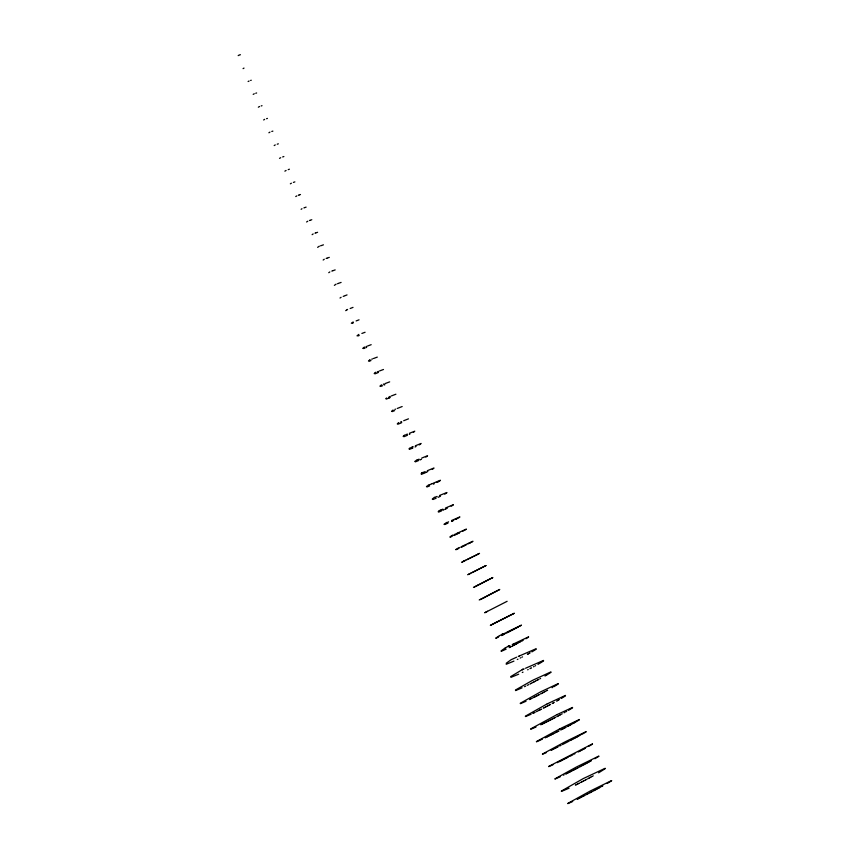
<?xml version="1.0" encoding="UTF-8"?>
<svg xmlns="http://www.w3.org/2000/svg" width="846" height="846" viewBox="0 0 846 846"><rect width="100%" height="100%" fill="white"/><g stroke="black" fill="none" stroke-linecap="round" stroke-linejoin="round"><path stroke-width="1.27" d="M432.264 499.098L433.078 498.326M397.26 423.909L397.853 423.37M403.13 436.388L404.113 435.5M379.896 386.178L380.573 385.586M414.773 461.525L415.566 460.816M408.967 448.94L409.496 448.465M426.437 486.662L427.272 485.921M385.691 398.752L386.601 397.969M438.154 511.767L438.894 511.121M605.313 768.591L598.587 772.842M404.6 435.055L403.542 436.007M561.3 791.084L583.254 778.584L605.176 768.274M374.175 373.594L375.053 372.843M410.405 447.64L409.453 448.507M421.974 472.861L421.192 473.549L421.604 473.2M398.762 422.556L398.18 423.074M391.561 411.283L393.041 410.003M362.701 348.436L364.446 347.019M443.991 524.372L444.964 523.579M368.465 360.988L369.342 360.269M381.483 384.803L380.943 385.268M501.001 650.955L505.104 648.004M439.55 510.561L438.609 511.365M506.194 663.285L511.1 659.721L516.642 657.194M375.825 372.187L375.169 372.748M510.751 676.567L523.008 669.207M357.012 335.83L358.831 334.403M370.072 359.666L369.48 360.153M515.394 690.061L532.346 680.448M525.292 716.224L547.002 703.967M328.745 272.698L329.834 271.915M520.227 703.29L540.531 691.912M323.172 260.029L324.251 259.246M449.839 537.009L451.341 535.92M530.654 728.924L556.763 714.733M351.323 323.278L352.306 322.569M543.555 660.969L539.283 663.634M536.131 649.263L531.891 651.885M334.36 285.366L336.116 284.129M565.477 695.867L561.31 698.468M611.669 780.763L607.164 783.491M317.631 247.36L319.354 246.154M550.958 672.369L546.897 674.918M567.761 803.425L590.159 791.073L611.552 780.572M554.987 778.817L576.401 767.026L598.799 756.081M598.809 756.356L594.875 758.735M312.121 234.659L313.168 233.94M495.714 638.127L499.288 635.832M558.275 684.002L553.94 686.677M572.583 707.838L568.491 710.344M353.173 321.956L352.422 322.485M536.364 741.582L559.449 729.041M306.59 221.99L307.775 221.197M340.018 298.025L341.097 297.306M548.642 766.444L592.464 743.877M522.32 669.63L522.86 669.302M579.425 719.798L575.005 722.41M592.496 744.12L588.932 746.235M301.123 209.29L301.969 208.74M345.686 310.662L346.765 309.953M542.402 754.072L564.515 742.122M238.181 55.625L239.016 55.096M455.687 549.636L456.882 548.864M528.57 637.154L525.958 638.73M586.067 731.885L582.852 733.789M347.579 309.425L347.029 309.784M268.891 132.769L269.927 132.124M274.189 145.565L275.246 144.909M295.74 196.547L296.809 195.891M258.337 107.209L259.542 106.49M263.645 119.963L264.639 119.36M290.347 183.815L291.394 183.201M446.667 493.038L444.689 494.149M253.197 94.371L254.276 93.769M453.096 505.136L451.182 506.194M507.97 646.481L508.869 645.974L505.326 647.867M243.077 68.621L244.008 68.092M279.518 158.361L280.692 157.705M433.66 468.504L432.253 469.287M440.132 480.708L438.503 481.628M427.093 456.343L425.792 457.073M521.295 625.331L519.56 626.304M459.611 517.297L458.162 518.101M420.599 444.139L419.267 444.89M284.869 171.146L286.075 170.48M546.516 675.129L545.86 675.51M413.948 432.052L413.377 432.369M545.786 675.542L544.983 676.007M552.724 687.364L552.1 687.713M559.449 699.536L558.413 700.118M461.535 562.294L463.619 561.141M538.574 664.025L537.95 664.374M466.061 529.448L465.057 529.987M558.339 700.16L557.556 700.604M566.672 711.359L565.985 711.74M574.92 722.463L574.275 722.822M557.482 700.636L556.583 701.133M582.069 734.222L581.445 734.571M574.191 722.865L572.975 723.531M523.23 640.253L522.553 640.623M530.167 652.848L529.543 653.186M564.991 712.3L564.092 712.787M591.291 760.734L590.709 761.062M248.111 81.523L249.084 81.015M580.314 735.195L579.499 735.639M590.614 761.104L589.567 761.675M593.236 775.835L592.697 776.12M602.838 785.892L602.215 786.23M522.246 640.792L521.559 641.173M529.448 653.239L528.718 653.63M572.372 723.859L571.272 724.462M602.098 786.304L601.432 786.664M501.868 634.511L502.862 634.109M547.605 690.199L546.95 690.558M554.246 702.413L553.675 702.73M585.453 748.15L584.861 748.477M589.461 761.738L588.657 762.172M591.978 776.512L590.836 777.136M472.639 541.525L471.983 541.874M535.634 665.643L535.074 665.95M540.626 678.407L539.949 678.767M546.802 690.632L546.114 691.002M553.517 702.815L552.956 703.111M571.187 724.504L570.616 724.811M578.833 735.999L578.209 736.337M584.766 748.52L584.142 748.858M588.499 762.257L587.833 762.616M600.438 787.203L599.592 787.658M479.227 599.983L492.086 593.332M502.059 634.405L502.725 634.183L502.101 634.468M520.057 641.977L520.66 641.649M528.655 653.672L528.084 653.979M552.808 703.195L552.227 703.512M562.22 713.802L561.67 714.098M570.532 724.863L569.961 725.17M578.125 736.38L577.48 736.729M584.057 748.9L583.37 749.27M587.695 762.69L586.944 763.092M590.688 777.22L590.085 777.537M599.476 787.721L598.619 788.176M519.751 642.146L519.116 642.474M545.416 691.383L544.761 691.732M569.813 725.244L569.136 725.614M577.395 736.781L576.708 737.141M583.285 749.323L582.587 749.693M586.817 763.155L586.067 763.568M589.916 777.633L589.345 777.939M598.513 788.239L597.562 788.747M438.45 481.649L436.98 482.421M518.64 626.801L517.868 627.203M527.946 654.043L527.418 654.328M538.891 679.338L538.331 679.634M544.454 691.901L543.798 692.24M560.813 714.553L560.264 714.849M568.988 725.688L568.258 726.08M576.602 737.194L575.735 737.659M582.439 749.778L581.593 750.222M585.918 763.642L585.157 764.044M589.186 778.024L588.583 778.341M597.466 788.8L596.906 789.096M473.464 587.346L485.593 581.139M517.604 643.288L518.63 642.738M534.016 666.521L533.466 666.807M538.172 679.719L537.358 680.152M543.661 692.324L542.931 692.705M550.545 704.411L549.847 704.781M560.126 714.923L559.428 715.293M568.121 726.154L567.37 726.555M575.576 737.744L574.762 738.177M581.456 750.296L580.546 750.783M584.808 764.234L583.846 764.752M588.446 778.415L587.769 778.775M596.24 789.455L595.246 789.974M517.805 627.246L515.954 628.218M517.541 643.32L516.314 643.965M537.231 680.216L536.692 680.501M542.804 692.779L542.254 693.064M549.699 704.855L549.086 705.183M559.269 715.378L558.572 715.748M574.624 738.251L573.81 738.685M580.419 750.846L579.51 751.333M583.708 764.826L582.735 765.334M595.024 790.101L594.029 790.629M484.324 597.54L497.67 590.593M499.764 589.44L498.833 589.979M490.342 625.353L493.514 623.703M542.106 693.149L541.366 693.54M548.959 705.247L548.324 705.585M558.423 715.832L557.778 716.16M566.291 727.126L565.34 727.623M573.546 738.822L572.594 739.33M579.045 751.576L578.283 751.978M582.577 765.418L581.815 765.82M586.913 779.229L586.278 779.557M593.892 790.693L593.289 791.021M498.759 590.022L498.104 590.371M499.478 635.727L502.598 634.109M516.25 643.996L515.658 644.314M536.078 680.829L535.518 681.125M541.239 693.604L540.52 693.984M548.197 705.649L547.468 706.029M557.641 716.245L556.795 716.689M565.191 727.708L564.261 728.195M572.129 739.573L571.24 740.038M581.35 766.064L580.356 766.582M586.13 779.642L585.4 780.023M592.57 791.391L591.375 792.015M492.023 577.966L492.858 577.522L486.239 580.811M515.901 628.25L514.59 628.938M515.584 644.345L514.823 644.747M535.402 681.189L534.778 681.516M547.32 706.114L546.664 706.452M546.579 706.495L545.755 706.928M564.123 728.269L563.108 728.797M570.267 740.546L570.881 740.229M580.219 766.656L579.066 767.259M585.242 780.107L584.575 780.456M591.227 792.099L590.106 792.681M457.157 518.63L456.533 518.958M464.295 530.389L462.635 531.246M471.698 542.022L470.683 542.55M491.96 577.998L491.367 578.304M514.738 644.789L514.03 645.16M531.531 667.832L530.802 668.203M534.64 681.58L534.101 681.865M539.537 694.492L538.828 694.862M555.748 717.228L554.955 717.641M562.971 728.871L561.977 729.379M568.427 741.508L569.199 741.107M574.17 754.124L574.931 753.733M577.702 767.978L578.378 767.618M584.417 780.541L583.835 780.847M589.969 792.755L588.964 793.284M490.881 578.558L478.032 585.221M512.888 629.815L514.262 629.096M513.945 645.202L513.311 645.53M530.675 668.277L529.924 668.657M533.963 681.939L533.255 682.299M538.68 694.936L537.993 695.296M545.628 706.992L544.961 707.341M554.807 717.725L554.035 718.117M561.67 729.538L560.75 730.024M567.983 741.731L562.474 744.575M577.511 768.073L576.475 768.612M583.624 780.953L582.989 781.281M588.382 793.58L587.536 794.024M512.676 629.921L512.073 630.238M513.215 645.583L512.602 645.9M533.139 682.362L531.309 683.304M537.834 695.38L537.168 695.719M544.813 707.415L544.094 707.795M553.897 718.191L553.062 718.624M572.837 754.822L569.876 756.345M576.359 768.665L575.227 769.257M582.82 781.366L582.101 781.736M587.399 794.098L586.215 794.701M456.491 518.979L455.867 519.296M510.318 631.137L511.957 630.291M512.507 645.953L511.904 646.259M537.083 695.761L536.343 696.142M543.936 707.869L543.312 708.187M552.893 718.709L552.036 719.153M559.037 730.912L558.201 731.335M575.111 769.31L573.937 769.913M581.963 781.81L581.329 782.138M585.305 795.177L583.761 795.97M470.64 542.572L469.858 542.973M478.952 553.696L467.278 559.365M484.367 597.562L482.051 598.746M484.747 612.726L487.539 611.298M514.104 613.371L496.094 622.402M509.821 631.391L509.123 631.75M536.301 696.173L535.613 696.522M551.899 719.216L551.116 719.618M558.053 731.409L557.017 731.938M573.81 769.987L572.89 770.463M581.181 782.212L580.568 782.529M492.615 593.067L499.098 589.768M484.948 612.631L507.124 601.305M508.837 631.899L506.056 633.316M511.174 646.63L510.138 647.158M522.542 656.877L522.003 657.152M531.225 683.346L530.675 683.631M535.518 696.565L534.905 696.882M550.989 719.692L550.122 720.126M556.858 732.023L555.78 732.573M568.48 757.054L567.053 757.783M572.615 770.6L571.558 771.14M583.655 796.023L581.562 797.091M469.816 542.995L469.139 543.344M478.202 554.088L476.943 554.722M467.701 574.762L470.757 573.207M475.949 586.278L478.17 585.157M493.726 623.597L496.739 622.074M512.898 613.985L505.739 617.612M528.211 669.546L527.65 669.821M530.579 683.674L529.998 683.97M534.809 696.935L534.164 697.263M541.62 709.054L540.932 709.403M549.974 720.21L549.202 720.602M554.669 733.144L555.336 732.795M565.318 741.72L586.024 731.653M559.682 745.992L561.11 745.273M566.513 758.069L565.763 758.45M571.42 771.203L570.384 771.732M579.637 783.005L578.95 783.354M469.086 543.365L468.187 543.819M465.575 560.158L463.83 561.035M472.237 572.499L485.921 565.572M505.316 617.834L491.875 624.612M510.032 647.211L509.133 647.666M534.059 697.316L533.498 697.59M540.837 709.456L540.224 709.762M549.043 720.686L548.293 721.067M553.887 733.535L553.326 733.82M565.636 758.513L564.451 759.105M570.236 771.806L569.326 772.271M578.854 783.407L578.209 783.724M581.445 797.144L580.578 797.588M476.573 554.913L473.654 556.382M469.9 573.683L479.164 568.967M479.894 568.597L485.964 565.54M504.808 633.94L503.92 634.394M520.872 657.723L520.174 658.072M540.129 709.815L539.537 710.111M548.113 721.152L547.288 721.564M553.231 733.873L552.237 734.37M558.275 746.711L557.091 747.304M564.314 759.179L563.214 759.729M569.168 772.345L568.47 772.705M578.104 783.777L577.48 784.094M580.451 797.651L579.743 798M445.736 522.965L446.942 522.363M451.732 535.645L453.181 534.926M457.739 548.335L459.42 547.489M472.903 556.753L464.909 560.739M503.814 634.447L503.053 634.828M528.75 684.604L527.259 685.355M532.716 697.992L532.187 698.257M539.431 710.164L538.881 710.439M547.193 721.617L546.484 721.966M561.533 728.004L579.394 719.491M552.121 734.423L551.137 734.92M556.964 747.367L555.864 747.917M562.579 760.057L561.998 760.343M568.152 772.863L567.359 773.255M577.374 784.147L576.76 784.454M579.489 798.138L578.759 798.497M439.814 510.35L440.798 509.863M513.162 613.815L514.273 613.265M491.537 624.782L490.595 625.257M502.936 634.881L501.572 635.568M538.775 710.492L538.204 710.777M546.389 722.019L545.659 722.378M551.021 734.984L550.101 735.438M555.737 747.991L554.807 748.456M561.86 760.417L560.909 760.892M567.201 773.339L566.471 773.699M576.655 784.506L576.073 784.802M578.622 798.571L577.881 798.941M465.437 545.194L466.495 544.665M468.335 574.455L469.572 573.842M541.303 691.531L558.223 683.589M531.489 698.606L530.886 698.912M545.564 722.431L544.856 722.78M560.877 728.332L560.412 728.565M549.985 735.491L549.456 735.756M554.669 748.52L553.993 748.858M560.761 760.966L559.946 761.368M566.312 773.783L565.667 774.101M575.957 784.855L575.417 785.13M577.744 799.005L577.194 799.28M428.065 485.255L428.732 484.927M459.685 532.726L459.05 533.043M465.067 545.374L464.38 545.712M549.371 702.857L565.456 695.401M537.464 711.148L536.385 711.676M544.761 722.833L544.084 723.171M549.033 735.967L548.25 736.358M553.58 749.059L552.755 749.471M559.788 761.442L558.973 761.855M416.338 460.15L416.898 459.875M422.186 472.703L422.789 472.396M453.742 520.364L452.568 520.935M458.997 533.065L458.236 533.445M463.481 546.167L464.168 545.818M530.379 699.156L529.49 699.589M548.694 703.195L547.172 703.914M543.978 723.214L543.28 723.563M548.134 736.422L547.394 736.781M552.618 749.535L551.93 749.873M433.839 497.617L434.622 497.237M447.375 508.139L446.487 508.573M463.196 546.305L462.466 546.653M464.369 561.004L463.682 561.342M506.754 632.216L521.379 625.131M517.974 659.171L517.287 659.51M557.123 714.553L572.531 707.436M543.174 723.616L542.635 723.88M547.267 736.845L546.59 737.173M551.793 749.947L551.106 750.286M558 762.331L557.324 762.658M564.039 774.904L563.478 775.179M458.172 533.477L457.623 533.741M462.392 546.696L460.901 547.425M525.704 686.117L524.509 686.698M542.529 723.933L541.979 724.208M452.515 520.967L451.51 521.453M457.559 533.773L455.909 534.577M463.132 561.617L462.339 561.998M505.485 632.84L504.776 633.189M513.374 644.028L528.591 636.827M523.018 672.126L522.257 672.496M532.885 680.184L550.894 671.914M535.232 712.247L534.397 712.649M541.863 724.261L540.742 724.8M545.776 737.575L545.215 737.849M478.233 553.982L479.534 553.347M513.141 644.134L512.232 644.578M506.141 649.146L501.403 651.272M446.159 508.732L445.578 509.017M534.281 712.713L533.562 713.062M455.687 534.683L455 535.01M503.624 633.749L502.926 634.088M498.527 637.059L496.126 638.17M434.157 483.817L433.406 484.166M445.514 509.038L444.911 509.334M533.456 713.115L532.79 713.432M572.71 801.479L567.846 803.637M416.042 446.508L415.026 446.984M458.892 548.388L457.993 548.821M560.412 776.67L555.05 779.05M427.812 471.529L426.892 471.962M440.48 496.253L439.835 496.56M454.503 535.254L453.89 535.539M462.974 545.903L472.935 541.229M542.402 739.203L541.757 739.51M409.887 434.135L409.263 434.432M462.318 546.22L461.165 546.759M509.99 645.657L508.277 646.439M552.988 764.763L548.726 766.645M421.456 459.241L420.822 459.537M526.032 701.26L520.438 703.671M546.463 752.528L542.519 754.272M569.062 788.208L561.469 791.401M443.917 509.8L442.86 510.297M480.285 599.581L481.469 599.021M513.924 661.117L506.204 664.269M522.13 687.83L515.584 690.59M474.373 587.029L475.484 586.5M531.108 714.225L525.578 716.562M540.964 739.88L536.565 741.805M439.296 496.803L438.154 497.332M457.348 549.117L456.206 549.646M420.547 459.664L419.954 459.938M426.257 472.258L425.707 472.512M457.527 533.075L466.379 529.067M525.546 668.255L543.555 660.409M518.704 674.188L510.91 677.35M447.989 523.114L447.439 523.367M457.326 533.17L456.66 533.477M536.015 727.042L530.886 729.21M452.219 536.322L450.41 537.115M519.92 655.724L536.11 648.734M524.139 668.911L522.394 669.672M425.432 472.639L424.66 472.988M455.645 533.942L454.714 534.365M519.634 655.84L519.053 656.115M447.048 523.547L444.7 524.552M518.82 656.221L518.27 656.464M384.867 384.74L384.327 384.983M441.559 510.889L438.788 512.052M451.542 520.512L459.854 516.885M401.755 422.64L401.046 422.947M390.239 397.472L389.276 397.895M407.444 435.256L406.715 435.584M412.88 447.957L412.097 448.306M418.548 460.573L415.397 461.863M429.631 485.9L427.103 486.936M445.461 508.034L453.361 504.671M378.426 372.441L377.475 372.853M423.931 473.305L421.297 474.384M366.625 347.378L365.98 347.653M436.113 498.241L432.962 499.5M412.034 448.338L409.675 449.279M433.342 483.172L440.417 480.221M394.627 410.627L392.216 411.6M389.118 397.958L388.568 398.191M406.186 435.806L403.849 436.737M432.687 483.457L432.042 483.732M448.581 521.813L447.968 522.077M400.253 423.296L398.032 424.174M427.315 470.714L433.987 467.975M421.742 458.077L427.568 455.719M442.923 509.144L441.252 509.821M431.492 483.965L429.282 484.843M388.515 398.212L386.453 399.026M415.344 445.779L421.171 443.441M439.497 495.47L446.921 492.499M353.29 322.876L352.422 323.235M382.667 385.691L380.679 386.453M409.432 433.279L414.794 431.164M370.96 360.565L369.258 361.231M376.713 373.171L374.947 373.847M403.69 420.716L408.47 418.855M425.136 471.634L423.402 472.301M397.229 408.481L402.167 406.535M359.222 335.471L357.974 335.957M364.933 348.097L363.674 348.584M419.119 459.177L418.241 459.515M413.186 446.667L412.34 446.995M437.149 496.443L435.204 497.173M350.181 308.504L353.015 307.384M391.349 395.949L395.907 394.215M407.423 434.093L405.731 434.717M395.6 409.136L394.86 409.422M401.617 421.562L400.666 421.932M356.134 320.941L359.042 319.83M390.239 396.393L389.044 396.848M344.449 295.91L347.04 294.916M385.279 383.502L389.668 381.874M379.484 370.971L383.481 369.49M373.509 358.514L377.305 357.107M343.762 296.174L343.201 296.386M361.877 333.451L365.091 332.267M367.64 345.993L371.183 344.692M378.448 371.373L377.443 371.743M384.158 383.936L383.227 384.274M372.536 358.884L371.722 359.18M418.072 459.59L417.459 459.801M288.232 169.634L289.395 169.211M366.72 346.342L366.054 346.585M338.654 283.294L341.097 282.416M412.129 447.079L411.558 447.28M338.284 283.442L337.491 283.717M293.403 182.408L294.863 181.89M282.68 156.944L283.865 156.531M299.209 194.961L300.478 194.517M332.996 270.667L335.175 269.906M332.774 270.741L331.801 271.08M298.955 195.056L298.395 195.246M304.772 207.598L306.115 207.133M321.617 245.467L323.436 244.843M327.286 258.062L329.295 257.374M315.97 232.851L317.61 232.29M321.364 245.552L320.549 245.826M310.175 220.288L311.793 219.727M326.916 258.189L326.165 258.442M304.423 207.714L303.915 207.883M315.674 232.946L314.998 233.179M250.628 80.444L251.251 80.233M309.985 220.351L309.456 220.531M277.224 144.19L278.345 143.831M255.746 93.25L256.624 92.965M266.575 118.683L267.431 118.419M261.181 105.951L262.006 105.687M271.788 131.458L272.877 131.119M239.756 54.905L240.433 54.736M559.502 729.009L560.211 728.66L559.566 728.977"/></g></svg>
